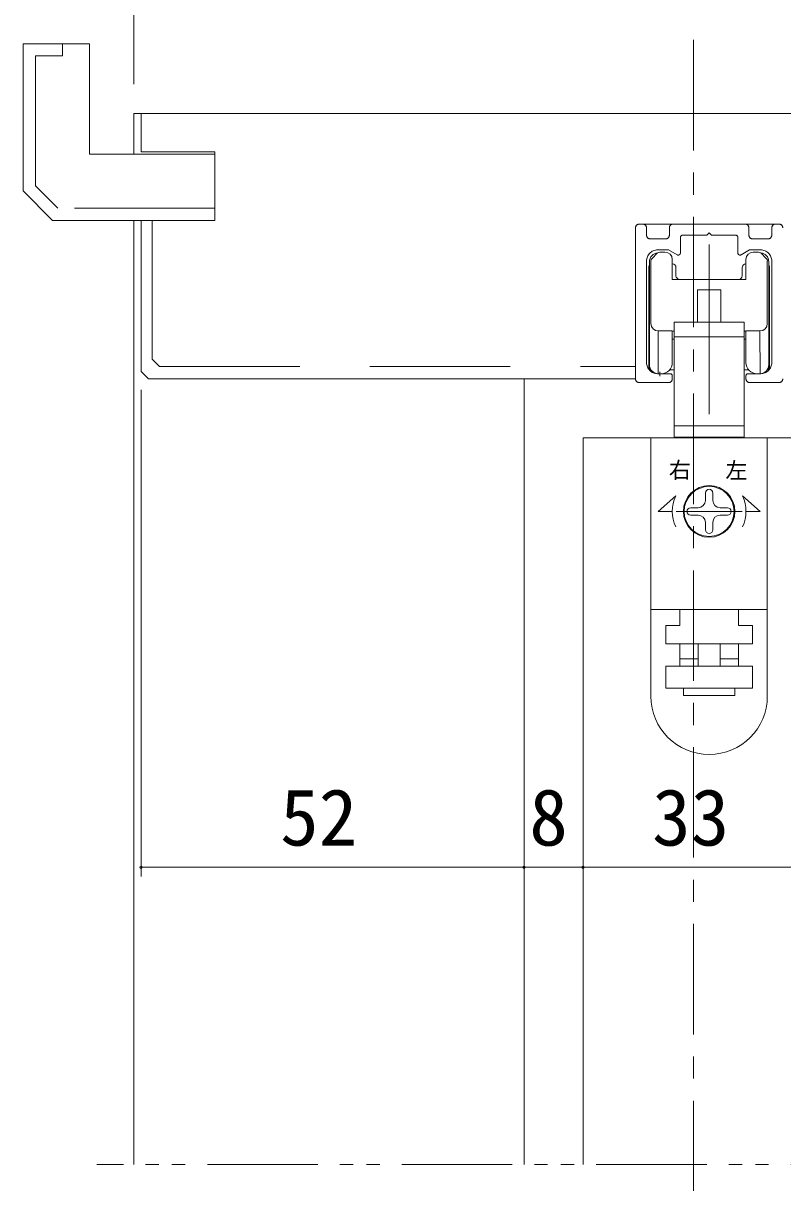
# Model space of a CAD drawing. Units: millimetres on the paper, enlarged 10 times, with parts at other scales. Extents: x -2000 to 2000, y -1385 to 1385.
# Drawn here: x -1556 to -1212, y 564 to 1089 of the extents above; entities that cross this region are included whole.
import ezdxf
from ezdxf.enums import TextEntityAlignment as Align

# ---------------------------------------------------------------- set-up
doc = ezdxf.new("R2010")
doc.units = ezdxf.units.MM
doc.header["$LTSCALE"] = 10
for name, pattern in [('CHAIN1', [8, 5, -1, 1, -1]), ('DOUBLE_CHAIN1', [8.8, 5, -1, 0.6, -0.6, 0.6, -1]), ('USER2', [9.525, 6.35, -3.175]), ('USER3', [31.75, 15.875, -3.175, 3.175, -3.175, 3.175, -3.175]), ('USER4', [50.8, 31.75, -6.35, 6.35, -6.35])]:
    doc.linetypes.add(name, pattern=pattern)
doc.layers.add('2-0_18', color=7, linetype='Continuous', lineweight=18)
doc.styles.add('ＭＳ ゴシック', font='')
doc.styles.get('ＭＳ ゴシック').set_extended_font_data('MS Gothic')

msp = doc.modelspace()

# ---------------------------------------------------------------- linework, layer by layer
at = {"layer": '2-0_18', "color": 4, "lineweight": 9}
for p, q in [((-1506.11, 1061.04), (-1506.11, 1129.12)), ((-1502.78, 922.71), (-1502.78, 702.54)), ((-1329.45, 706.7), (-1502.78, 706.7)), ((-1302.78, 706.7), (-1329.45, 706.7)), ((-1302.78, 706.7), (-1192.78, 706.7))]:
    msp.add_line(p, q, dxfattribs=at)
at = {"layer": '2-0_18', "linetype": 'CHAIN1', "lineweight": 20}
msp.add_line((-1252.78, 1081.04), (-1252.78, 30.55), dxfattribs=at)
at = {"layer": '2-0_18', "lineweight": 20}
for p, q in [((-1556.11, 1012.71), (-1556.11, 1079.37)), ((-1556.11, 1079.37), (-1526.11, 1079.37)), ((-1526.11, 1029.37), (-1526.11, 1079.37)), ((-1506.11, 1047.71), (-1502.78, 1047.71)), ((-1506.11, 1047.71), (-1506.11, 1029.37)), ((-1002.78, 1047.71), (-1502.78, 1047.71)), ((-1502.78, 1047.71), (-1502.78, 1030.37)), ((-1469.45, 1029.37), (-1526.11, 1029.37)), ((-1469.45, 1030.37), (-1502.78, 1030.37)), ((-1469.45, 1030.37), (-1469.45, 999.37)), ((-1469.45, 1029.37), (-1469.45, 999.37)), ((-1469.45, 1029.37), (-1469.45, 999.37)), ((-1542.78, 999.37), (-1556.11, 1012.71)), ((-1469.45, 999.37), (-1542.78, 999.37)), ((-1506.11, 999.37), (-1506.11, 572.22)), ((-1469.45, 999.37), (-1502.78, 999.37)), ((-1502.78, 999.37), (-1502.78, 931.01)), ((-1277.36, 997.71), (-1215.7, 997.71)), ((-1279.03, 927.71), (-1279.03, 996.04)), ((-1269.19, 984.55), (-1271.54, 982.19)), ((-1268.01, 985.04), (-1265.7, 985.04)), ((-1262.37, 972.71), (-1262.37, 981.71)), ((-1229.03, 981.71), (-1229.03, 972.71)), ((-1225.7, 985.04), (-1223.39, 985.04)), ((-1222.21, 984.55), (-1219.85, 982.19)), ((-1273.03, 978.04), (-1273.03, 933.37)), ((-1272.03, 981.02), (-1272.03, 952.71)), ((-1260.7, 978.04), (-1260.7, 974.37)), ((-1230.7, 978.04), (-1230.7, 974.37)), ((-1219.37, 981.02), (-1219.37, 952.71)), ((-1218.37, 978.04), (-1218.37, 933.37)), ((-1229.03, 972.71), (-1262.37, 972.71)), ((-1251.03, 968.04), (-1251.03, 953.38)), ((-1240.37, 968.04), (-1251.03, 968.04)), ((-1240.37, 953.38), (-1240.37, 968.04)), ((-1229.84, 946.71), (-1229.84, 953.38)), ((-1262.37, 949.37), (-1268.7, 949.37)), ((-1261.56, 946.71), (-1229.84, 946.71)), ((-1261.56, 946.71), (-1261.56, 906.37)), ((-1229.84, 906.37), (-1229.84, 946.71)), ((-1229.03, 949.37), (-1222.7, 949.37)), ((-1499.45, 927.71), (-1502.78, 931.01)), ((-1263.64, 931.71), (-1261.56, 931.71)), ((-1229.84, 931.71), (-1227.76, 931.71)), ((-1499.45, 927.71), (-1279.03, 927.71)), ((-1386.45, 927.71), (-1317.78, 927.71)), ((-1329.45, 927.71), (-1329.45, 572.22)), ((-1229.84, 901.37), (-1229.84, 906.37)), ((-1302.78, 901.04), (-1302.78, 572.22)), ((-1302.78, 901.04), (-1192.78, 901.04)), ((-1261.56, 901.37), (-1229.84, 901.37)), ((-1259.01, 901.37), (-1259.01, 901.04)), ((-1232.34, 901.04), (-1232.34, 901.37)), ((-1272.03, 784.04), (-1272.03, 823.37)), ((-1219.37, 784.04), (-1219.37, 823.37)), ((-1302.78, 788.26), (-1302.78, 702.54)), ((-1329.45, 748.3), (-1329.45, 702.54)), ((-1329.45, 748.3), (-1329.45, 702.54)), ((-1302.78, 748.3), (-1302.78, 702.54))]:
    msp.add_line(p, q, dxfattribs=at)
at = {"layer": '2-0_18', "linetype": 'USER2', "lineweight": 20}
for p, q in [((-1538.34, 1073.82), (-1538.34, 1079.37)), ((-1550.56, 1015.01), (-1550.56, 1073.82)), ((-1550.56, 1073.82), (-1538.34, 1073.82)), ((-1540.48, 1004.93), (-1550.56, 1015.01)), ((-1469.45, 1004.93), (-1540.48, 1004.93)), ((-1497.78, 999.37), (-1497.78, 936.56)), ((-1494.45, 933.26), (-1497.78, 936.56)), ((-1494.45, 933.26), (-1279.03, 933.26))]:
    msp.add_line(p, q, dxfattribs=at)
at = {"layer": '2-0_18', "color": 6, "linetype": 'USER3'}
for p, q in [((-1277.36, 997.71), (-1275.7, 997.71)), ((-1215.7, 997.71), (-1214.03, 997.71)), ((-1274.03, 996.04), (-1274.03, 992.71)), ((-1263.7, 992.71), (-1263.7, 996.04)), ((-1227.7, 996.04), (-1227.7, 992.71)), ((-1217.36, 992.71), (-1217.36, 996.04)), ((-1272.36, 991.04), (-1265.36, 991.04)), ((-1258.7, 984.69), (-1258.7, 991.71)), ((-1232.7, 991.71), (-1232.7, 984.69)), ((-1226.03, 991.04), (-1219.03, 991.04)), ((-1274.03, 981.04), (-1274.03, 935.04)), ((-1217.36, 935.04), (-1217.36, 981.04)), ((-1269.03, 930.04), (-1263.36, 930.04)), ((-1262.36, 929.04), (-1262.36, 927.71)), ((-1229.03, 927.71), (-1229.03, 929.04)), ((-1228.03, 930.04), (-1222.36, 930.04)), ((-1264.03, 926.04), (-1277.36, 926.04)), ((-1214.03, 926.04), (-1227.36, 926.04))]:
    msp.add_line(p, q, dxfattribs=at)
at = {"layer": '2-0_18', "color": 3, "linetype": 'USER4'}
msp.add_line((-1245.7, 988.44), (-1245.7, 911.77), dxfattribs=at)
at = {"layer": '2-0_18'}
for p, q in [((-1272.7, 934.04), (-1272.7, 980.71)), ((-1218.7, 934.04), (-1218.7, 980.71)), ((-1268.71, 930.04), (-1268.7, 949.37)), ((-1262.36, 935.04), (-1262.36, 949.37)), ((-1262.36, 945.71), (-1261.56, 945.71)), ((-1229.03, 945.71), (-1229.84, 945.71)), ((-1229.03, 935.04), (-1229.03, 949.37)), ((-1222.68, 930.04), (-1222.7, 949.37)), ((-1268.7, 930.04), (-1267.36, 930.04)), ((-1222.7, 930.04), (-1224.03, 930.04)), ((-1272.03, 901.04), (-1272.03, 823.37)), ((-1219.37, 901.04), (-1272.03, 901.04)), ((-1219.37, 901.04), (-1219.37, 823.37)), ((-1268.8, 867.71), (-1260.82, 874.71)), ((-1247.37, 876.04), (-1247.37, 872.71)), ((-1244.03, 872.71), (-1244.03, 876.04)), ((-1222.6, 867.71), (-1230.57, 874.71)), ((-1268.8, 867.71), (-1262.37, 867.71)), ((-1260.59, 867.71), (-1230.81, 867.71)), ((-1250.7, 869.37), (-1254.03, 869.37)), ((-1254.03, 866.04), (-1250.7, 866.04)), ((-1237.37, 869.37), (-1240.7, 869.37)), ((-1240.7, 866.04), (-1237.37, 866.04)), ((-1222.6, 867.71), (-1229.03, 867.71)), ((-1247.37, 862.71), (-1247.37, 859.37)), ((-1244.03, 859.37), (-1244.03, 862.71)), ((-1219.37, 823.37), (-1272.03, 823.37)), ((-1259.03, 816.04), (-1259.03, 823.37)), ((-1232.37, 823.37), (-1232.37, 816.04)), ((-1259.03, 816.04), (-1265.37, 816.04)), ((-1265.37, 816.04), (-1265.37, 814.37)), ((-1226.03, 816.04), (-1232.37, 816.04)), ((-1226.03, 814.37), (-1226.03, 816.04)), ((-1226.03, 814.37), (-1226.03, 807.71)), ((-1259.03, 801.04), (-1259.03, 807.71)), ((-1250.7, 807.71), (-1250.7, 797.71)), ((-1240.7, 807.71), (-1240.7, 797.71)), ((-1232.37, 807.71), (-1232.37, 801.04)), ((-1265.37, 787.71), (-1265.37, 797.71)), ((-1265.37, 797.71), (-1226.03, 797.71)), ((-1259.03, 801.04), (-1250.7, 801.04)), ((-1259.03, 797.71), (-1259.03, 801.04)), ((-1257.37, 787.71), (-1257.37, 784.37))]:
    msp.add_line(p, q, dxfattribs=at)
at = {"layer": '2-0_18', "color": 2}
msp.add_line((-1268.04, 930.84), (-1268.04, 928.9), dxfattribs=at)
at = {"layer": '2-0_18', "linetype": 'DOUBLE_CHAIN1', "lineweight": 20}
msp.add_line((-982.78, 572.22), (-1522.78, 572.22), dxfattribs=at)
at = {"layer": '2-0_18', "color": 6, "linetype": 'USER3'}
for points in [[(-1262.03, 997.71), (-1245.7, 997.71), (-1229.36, 997.71)], [(-1257.7, 992.71), (-1246.7, 992.71), (-1245.7, 993.71), (-1244.7, 992.71), (-1233.7, 992.71)], [(-1260.2, 983.83), (-1264.03, 986.04), (-1269.03, 986.04)], [(-1222.36, 986.04), (-1227.36, 986.04), (-1231.2, 983.83)]]:
    msp.add_lwpolyline(points, dxfattribs=at)
at = {"layer": '2-0_18', "lineweight": 20}
for points in [[(-1261.56, 946.71), (-1261.56, 953.38), (-1229.84, 953.38)], [(-1261.56, 901.37), (-1261.56, 906.37), (-1229.84, 906.37)]]:
    msp.add_lwpolyline(points, dxfattribs=at)
at = {"layer": '2-0_18'}
for points in [[(-1226.03, 807.71), (-1265.37, 807.71), (-1265.37, 814.37)], [(-1226.03, 797.71), (-1226.03, 787.71), (-1265.37, 787.71)], [(-1240.7, 801.04), (-1232.37, 801.04), (-1232.37, 797.71)], [(-1234.03, 787.71), (-1234.03, 784.37), (-1257.37, 784.37)]]:
    msp.add_lwpolyline(points, dxfattribs=at)
for radius in [11.67, 11.33]:
    msp.add_circle((-1245.7, 867.71), radius, dxfattribs=at)
at = {"layer": '2-0_18', "color": 6, "linetype": 'USER3'}
for centre, radius, start, end in [((-1277.36, 996.04), 1.67, 90, 180), ((-1275.7, 996.04), 1.67, 360, 90), ((-1262.03, 996.04), 1.67, 90, 180), ((-1229.36, 996.04), 1.67, 360, 90), ((-1215.7, 996.04), 1.67, 90, 180), ((-1214.03, 996.04), 1.67, 360, 90), ((-1272.36, 992.71), 1.67, 180, 270), ((-1265.36, 992.71), 1.67, 270, 0), ((-1257.7, 991.71), 1, 90, 180), ((-1233.7, 991.71), 1, 0, 90), ((-1226.03, 992.71), 1.67, 180, 270), ((-1219.03, 992.71), 1.67, 270, 0), ((-1269.03, 981.04), 5, 90, 180), ((-1259.7, 984.69), 1, 240, 0), ((-1231.7, 984.69), 1, 180, 300), ((-1222.36, 981.04), 5, 0, 90), ((-1269.03, 935.04), 5, 180, 270), ((-1222.36, 935.04), 5, 270, 0), ((-1263.36, 929.04), 1, 360, 90), ((-1228.03, 929.04), 1, 90, 180), ((-1277.36, 927.71), 1.67, 180, 270), ((-1264.03, 927.71), 1.67, 270, 0), ((-1227.36, 927.71), 1.67, 180, 270), ((-1214.03, 927.71), 1.67, 270, 0)]:
    msp.add_arc(centre, radius, start, end, dxfattribs=at)
at = {"layer": '2-0_18'}
for centre, radius, start, end in [((-1268.7, 980.71), 4, 94.6484, 180), ((-1222.7, 980.71), 4, 0, 85.3516), ((-1267.36, 935.04), 5, 270, 0), ((-1224.03, 935.04), 5, 180, 270), ((-1268.7, 934.04), 4, 180, 270), ((-1222.7, 934.04), 4, 270, 0), ((-1245.7, 876.04), 1.67, 90, 180), ((-1245.7, 876.04), 1.67, 0, 90), ((-1245.7, 867.71), 16.67, 155.1654, 204.8346), ((-1250.7, 872.71), 3.33, 270, 0), ((-1240.7, 872.71), 3.33, 180, 270), ((-1245.7, 867.71), 16.67, 335.1654, 24.8346), ((-1254.03, 867.71), 1.67, 90, 180), ((-1254.03, 867.71), 1.67, 180, 270), ((-1250.7, 862.71), 3.33, 0, 90), ((-1240.7, 862.71), 3.33, 90, 180), ((-1237.37, 867.71), 1.67, 0, 90), ((-1237.37, 867.71), 1.67, 270, 0), ((-1245.7, 859.37), 1.67, 180, 270), ((-1245.7, 859.37), 1.67, 270, 0)]:
    msp.add_arc(centre, radius, start, end, dxfattribs=at)
at = {"layer": '2-0_18', "lineweight": 20}
for centre, radius, start, end in [((-1270.37, 981.02), 1.67, 135, 180), ((-1268.01, 983.37), 1.67, 90, 135), ((-1265.7, 981.71), 3.33, 360, 90), ((-1225.7, 981.71), 3.33, 90, 180), ((-1223.39, 983.37), 1.67, 45, 90), ((-1221.03, 981.02), 1.67, 0, 45), ((-1271.37, 978.04), 1.67, 143.1095, 180), ((-1262.37, 978.04), 1.67, 360, 90), ((-1229.03, 978.04), 1.67, 90, 180), ((-1220.03, 978.04), 1.67, 0, 36.788), ((-1259.03, 974.37), 1.67, 180, 270), ((-1232.37, 974.37), 1.67, 270, 0), ((-1268.7, 952.71), 3.33, 180, 270), ((-1222.7, 952.71), 3.33, 270, 360), ((-1262.37, 946.04), 3.33, 75.9504, 90), ((-1229.03, 946.04), 3.33, 90, 104.0179), ((-1271.37, 933.37), 1.67, 180, 245.9018), ((-1220.03, 933.37), 1.67, 294.1934, 360), ((-1245.7, 784.04), 26.33, 180, 0)]:
    msp.add_arc(centre, radius, start, end, dxfattribs=at)
at = {"layer": '2-0_18', "color": 4, "lineweight": 9}
for centre, start, end in [((-1502.78, 706.7), 0, 180), ((-1502.78, 706.7), 180, 0), ((-1329.45, 706.7), 0, 180), ((-1329.45, 706.7), 0, 180), ((-1329.45, 706.7), 180, 0), ((-1329.45, 706.7), 180, 0), ((-1302.78, 706.7), 0, 180), ((-1302.78, 706.7), 0, 180), ((-1302.78, 706.7), 180, 0), ((-1302.78, 706.7), 180, 0)]:
    msp.add_arc(centre, 0.521, start, end, dxfattribs=at)

# ---------------------------------------------------------------- texts
at = {"layer": '2-0_18', "style": 'ＭＳ ゴシック'}
for s, height, p in [('右', 7.33, (-1263.93, 880.57)), ('左', 7.33, (-1238.34, 880.37)), ('52', 25.66, (-1439.84, 708.79)), ('8', 25.66, (-1327.09, 708.79)), ('33', 25.66, (-1271.5, 708.79))]:
    msp.add_text(s, height=height, dxfattribs=at).set_placement(p, align=Align.BOTTOM_LEFT)

doc.saveas('drawing.dxf')
